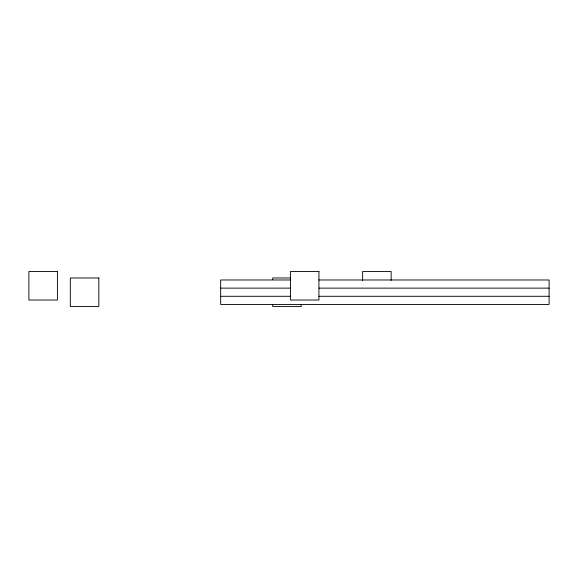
<?xml version="1.0" encoding="UTF-8"?>
<svg xmlns="http://www.w3.org/2000/svg" width="578" height="578" viewBox="0 0 578 578"><rect width="100%" height="100%" fill="white"/><g stroke="black" fill="none" stroke-linecap="round" stroke-linejoin="round"><path stroke-width="0.87" d="M290.503 277.975L272.679 277.975L272.679 279.759M290.561 279.983L220.673 279.983L220.673 304.44L549.1 304.44L549.1 279.983L318.789 279.983M220.673 288.133L290.561 288.133M318.977 288.133L549.1 288.133M220.673 296.283L290.561 296.283M318.977 296.283L549.1 296.283M391.14 280.424L391.14 271.508L362.63 271.508L362.63 280.424M301.196 304.707L301.196 306.492L272.679 306.492L272.679 304.707M57.41 271.508L28.9 271.508L28.9 300.025L57.41 300.025L57.41 271.508M318.933 271.508L290.423 271.508L290.423 300.025L318.933 300.025L318.933 271.508M98.831 277.975L70.321 277.975L70.321 306.492L98.831 306.492L98.831 277.975"/></g></svg>
